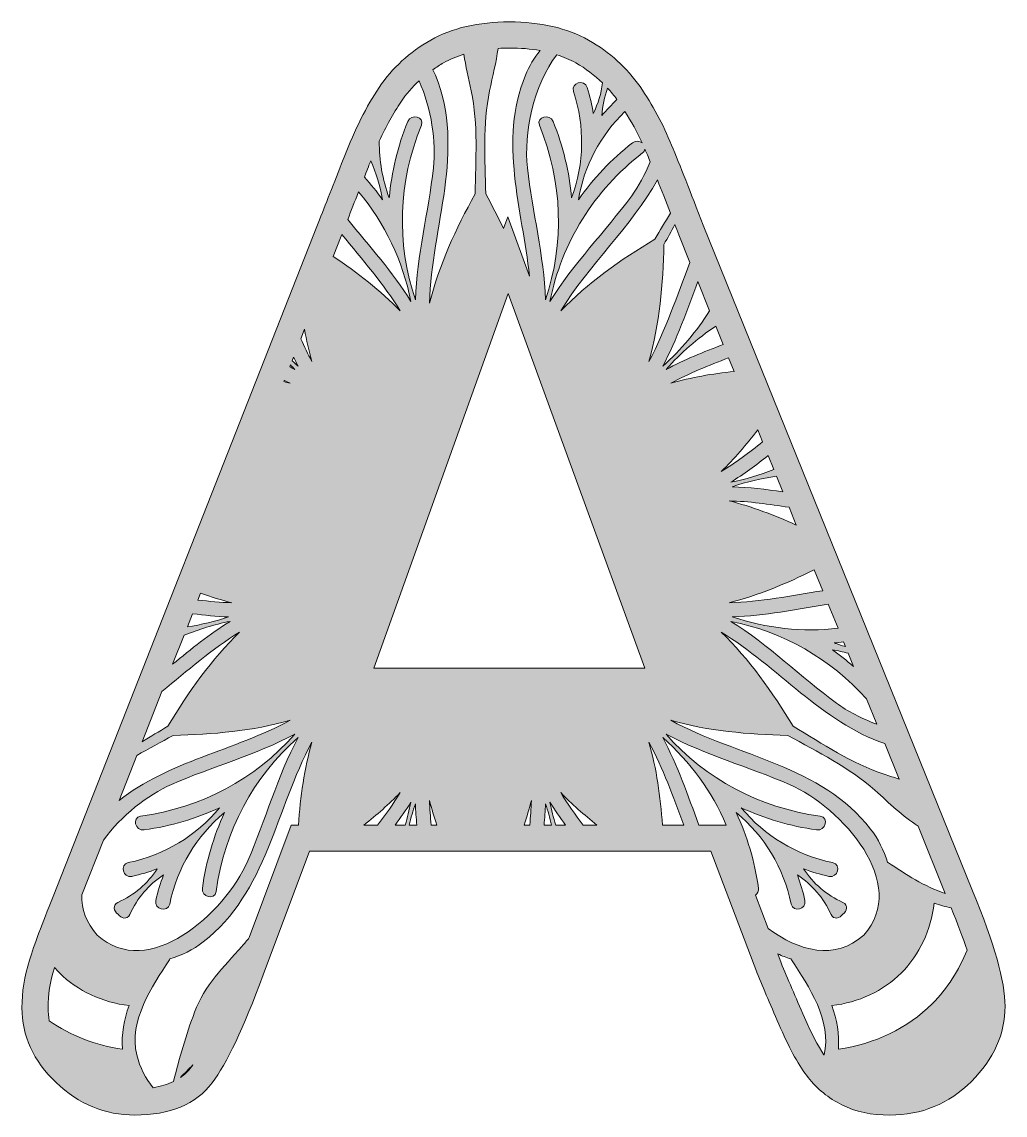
# Model space of a CAD drawing. Extents: x -272 to 633, y -390 to 48.
# Drawn here: x 74.7 to 225.3, y -390.5 to -223.2 of the extents above; entities that cross this region are included whole.
import ezdxf

# ---------------------------------------------------------------- set-up
doc = ezdxf.new("R2010")
doc.units = 0
doc.header["$MEASUREMENT"] = 0
doc.layers.add('Layer 1', color=7, linetype='Continuous', lineweight=0)

msp = doc.modelspace()

# ---------------------------------------------------------------- hatches: boundary and pattern name
at = {"layer": 'Layer 1', "true_color": 0x06b8ba, "transparency": 33554687}
h = msp.add_hatch(color=132, dxfattribs=at)
h.dxf.hatch_style = 2
edge = h.paths.add_edge_path()
edge.add_spline(control_points=[(187.03, -356.82), (187.35, -356.59), (187.57, -356.21), (187.5, -355.73), (186.93, -351.65), (185.77, -347.78), (184.1, -344.19), (188.46, -347.81), (191.31, -352.58), (192.51, -358.17), (192.81, -359.54), (194.9, -358.99), (194.61, -357.62), (194.32, -356.28), (193.92, -354.99), (193.45, -353.73), (195.74, -355.23), (197.45, -357.24), (198.6, -359.76), (199, -360.64), (200, -360.38), (200.4, -359.73), (201.05, -359.32), (201.31, -358.33), (200.43, -357.93), (197.91, -356.78), (195.9, -355.07), (194.4, -352.78), (195.66, -353.25), (196.95, -353.65), (198.29, -353.94), (199.66, -354.23), (200.21, -352.14), (198.84, -351.84), (193.25, -350.64), (188.48, -347.79), (184.86, -343.43), (188.45, -345.1), (192.32, -346.26), (196.4, -346.83), (197.77, -347.02), (198.33, -344.92), (196.95, -344.73), (187.62, -343.43), (179.42, -339.06), (173.35, -332.17), (179.35, -335.38), (185.97, -337.14), (192.24, -339.88), (200.31, -343.4), (210.7, -355.13), (203.6, -362.93), (199.24, -366.89), (193.66, -365.4), (188.96, -361.9), (188.96, -361.9), (187.03, -356.82), (187.03, -356.82)], knot_values=[0, 0, 0, 0, 1, 1, 1, 2, 2, 2, 3, 3, 3, 4, 4, 4, 5, 5, 5, 6, 6, 6, 7, 7, 7, 8, 8, 8, 9, 9, 9, 10, 10, 10, 11, 11, 11, 12, 12, 12, 13, 13, 13, 14, 14, 14, 15, 15, 15, 16, 16, 16, 17, 17, 17, 18, 18, 18, 19, 19, 19, 19], degree=3, periodic=0)
edge = h.paths.add_edge_path()
edge.add_spline(control_points=[(172.84, -332.68), (177.08, -336.42), (180.37, -340.96), (182.57, -346.08), (182.57, -346.08), (178.37, -346.08), (178.37, -346.08), (176.68, -341.53), (175.13, -336.95), (172.84, -332.68)], knot_values=[0, 0, 0, 0, 1, 1, 1, 2, 2, 2, 3, 3, 3, 3], degree=3, periodic=0)
edge = h.paths.add_edge_path()
edge.add_spline(control_points=[(170.73, -333.4), (172.91, -337.42), (174.43, -341.79), (176.06, -346.08), (176.06, -346.08), (172.8, -346.08), (172.8, -346.08), (172.5, -341.75), (171.89, -337.46), (170.73, -333.4)], knot_values=[0, 0, 0, 0, 1, 1, 1, 2, 2, 2, 3, 3, 3, 3], degree=3, periodic=0)
edge = h.paths.add_edge_path()
edge.add_spline(control_points=[(157.22, -341.12), (158.92, -342.89), (160.8, -344.53), (162.78, -346.08), (162.78, -346.08), (160.68, -346.08), (160.68, -346.08), (159.45, -344.48), (158.27, -342.84), (157.22, -341.12)], knot_values=[0, 0, 0, 0, 1, 1, 1, 2, 2, 2, 3, 3, 3, 3], degree=3, periodic=0)
edge = h.paths.add_edge_path()
edge.add_spline(control_points=[(155.58, -342.58), (156.33, -343.79), (157.14, -344.95), (157.97, -346.08), (157.97, -346.08), (156.46, -346.08), (156.46, -346.08), (156.11, -344.94), (155.82, -343.77), (155.58, -342.58)], knot_values=[0, 0, 0, 0, 1, 1, 1, 2, 2, 2, 3, 3, 3, 3], degree=3, periodic=0)
edge = h.paths.add_edge_path()
edge.add_spline(control_points=[(152.73, -342.33), (152.7, -343.58), (152.61, -344.83), (152.48, -346.08), (152.48, -346.08), (151.62, -346.08), (151.62, -346.08), (152.04, -344.84), (152.41, -343.58), (152.73, -342.33)], knot_values=[0, 0, 0, 0, 1, 1, 1, 2, 2, 2, 3, 3, 3, 3], degree=3, periodic=0)
edge = h.paths.add_edge_path()
edge.add_spline(control_points=[(137.15, -342.33), (137.46, -343.58), (137.84, -344.84), (138.26, -346.08), (138.26, -346.08), (137.4, -346.08), (137.4, -346.08), (137.27, -344.83), (137.18, -343.58), (137.15, -342.33)], knot_values=[0, 0, 0, 0, 1, 1, 1, 2, 2, 2, 3, 3, 3, 3], degree=3, periodic=0)
edge = h.paths.add_edge_path()
edge.add_spline(control_points=[(134.29, -342.58), (134.06, -343.77), (133.76, -344.94), (133.42, -346.08), (133.42, -346.08), (131.9, -346.08), (131.9, -346.08), (132.74, -344.95), (133.55, -343.79), (134.29, -342.58)], knot_values=[0, 0, 0, 0, 1, 1, 1, 2, 2, 2, 3, 3, 3, 3], degree=3, periodic=0)
edge = h.paths.add_edge_path()
edge.add_spline(control_points=[(132.66, -341.12), (131.61, -342.84), (130.43, -344.48), (129.19, -346.08), (129.19, -346.08), (127.1, -346.08), (127.1, -346.08), (129.07, -344.53), (130.95, -342.89), (132.66, -341.12)], knot_values=[0, 0, 0, 0, 1, 1, 1, 2, 2, 2, 3, 3, 3, 3], degree=3, periodic=0)
edge = h.paths.add_edge_path()
edge.add_spline(control_points=[(134.29, -265.95), (131.51, -261.45), (127.97, -257.53), (124.63, -253.42), (125.14, -252.1), (125.69, -250.69), (126.29, -249.17), (130.31, -254.01), (133.05, -259.71), (134.29, -265.95)], knot_values=[0, 0, 0, 0, 1, 1, 1, 2, 2, 2, 3, 3, 3, 3], degree=3, periodic=0)
edge = h.paths.add_edge_path()
edge.add_spline(control_points=[(137.75, -245.5), (136.99, -252.3), (135.2, -258.91), (134.98, -265.71), (132.04, -257), (132.36, -247.73), (135.9, -238.99), (136.43, -237.69), (134.33, -237.13), (133.81, -238.41), (132.26, -242.23), (131.33, -246.17), (130.98, -250.11), (129.93, -247.26), (129.43, -244.35), (129.46, -241.42), (130.52, -239.13), (131.62, -237.13), (132.75, -235.44), (133.56, -234.24), (134.5, -233.15), (135.55, -232.17), (137.44, -236.45), (138.19, -241.59), (137.75, -245.5)], knot_values=[0, 0, 0, 0, 1, 1, 1, 2, 2, 2, 3, 3, 3, 4, 4, 4, 5, 5, 5, 6, 6, 6, 7, 7, 7, 8, 8, 8, 8], degree=3, periodic=0)
edge = h.paths.add_edge_path()
edge.add_spline(control_points=[(143.52, -233.72), (144.61, -238.94), (144.2, -244.2), (144.13, -249.49), (141.19, -254.81), (138.58, -260.46), (137.15, -266.21), (137.44, -254.47), (142.73, -242.82), (138.05, -231.34), (137.93, -231.05), (137.79, -230.77), (137.65, -230.49), (138.18, -230.12), (138.72, -229.76), (139.3, -229.44), (140.23, -228.91), (141.27, -228.47), (142.38, -228.13), (142.68, -229.96), (143.12, -231.79), (143.52, -233.72)], knot_values=[0, 0, 0, 0, 1, 1, 1, 2, 2, 2, 3, 3, 3, 4, 4, 4, 5, 5, 5, 6, 6, 6, 7, 7, 7, 7], degree=3, periodic=0)
edge = h.paths.add_edge_path()
edge.add_spline(control_points=[(151.83, -231.34), (147.69, -241.49), (151.34, -251.75), (152.44, -262.1), (152.44, -262.1), (149.12, -253.01), (149.12, -253.01), (149.12, -253.01), (148.48, -254.8), (148.48, -254.8), (147.62, -253), (146.7, -251.22), (145.75, -249.49), (145.67, -244.2), (145.27, -238.94), (146.35, -233.72), (146.82, -231.47), (147.34, -229.36), (147.63, -227.22), (148.19, -227.19), (148.76, -227.17), (149.35, -227.17), (151.04, -227.17), (152.61, -227.3), (154.06, -227.56), (153.15, -228.69), (152.39, -229.95), (151.83, -231.34)], knot_values=[0, 0, 0, 0, 1, 1, 1, 2, 2, 2, 3, 3, 3, 4, 4, 4, 5, 5, 5, 6, 6, 6, 7, 7, 7, 8, 8, 8, 9, 9, 9, 9], degree=3, periodic=0)
edge = h.paths.add_edge_path()
edge.add_spline(control_points=[(162.22, -237.17), (161.99, -235.86), (161.7, -234.53), (161.28, -233.22), (160.85, -231.9), (158.75, -232.46), (159.18, -233.8), (160.94, -239.24), (160.86, -244.8), (158.89, -250.11), (158.55, -246.17), (157.61, -242.23), (156.07, -238.41), (155.55, -237.13), (153.45, -237.69), (153.97, -238.99), (157.51, -247.73), (157.83, -257), (154.89, -265.71), (154.68, -258.91), (152.89, -252.3), (152.13, -245.5), (151.54, -240.26), (153.08, -232.83), (156.62, -228.2), (157.67, -228.53), (158.64, -228.94), (159.52, -229.44), (161.06, -230.31), (162.42, -231.35), (163.63, -232.52), (163.44, -234.13), (162.97, -235.68), (162.22, -237.17)], knot_values=[0, 0, 0, 0, 1, 1, 1, 2, 2, 2, 3, 3, 3, 4, 4, 4, 5, 5, 5, 6, 6, 6, 7, 7, 7, 8, 8, 8, 9, 9, 9, 10, 10, 10, 11, 11, 11, 11], degree=3, periodic=0)
edge = h.paths.add_edge_path()
edge.add_spline(control_points=[(163.52, -237.52), (163.6, -236.04), (163.9, -234.64), (164.41, -233.31), (164.92, -233.86), (165.4, -234.44), (165.83, -235.04), (165.01, -235.83), (164.23, -236.66), (163.52, -237.52)], knot_values=[0, 0, 0, 0, 1, 1, 1, 2, 2, 2, 3, 3, 3, 3], degree=3, periodic=0)
edge = h.paths.add_edge_path()
edge.add_spline(control_points=[(167.06, -236.87), (168.03, -238.42), (168.91, -240.03), (169.69, -241.7), (169.3, -241.4), (168.72, -241.29), (168.23, -241.67), (164.97, -244.21), (162.2, -247.15), (159.93, -250.38), (160.82, -245.16), (163.27, -240.58), (167.06, -236.87)], knot_values=[0, 0, 0, 0, 1, 1, 1, 2, 2, 2, 3, 3, 3, 4, 4, 4, 4], degree=3, periodic=0)
edge = h.paths.add_edge_path()
edge.add_spline(control_points=[(168.1, -249.77), (164.02, -255.3), (159.17, -260.15), (155.58, -265.95), (157.38, -256.92), (162.3, -249.02), (169.75, -243.22), (169.97, -243.05), (170.08, -242.86), (170.12, -242.66), (170.24, -242.96), (170.38, -243.24), (170.5, -243.54), (170.64, -243.87), (170.78, -244.23), (170.93, -244.58), (170.13, -246.54), (169.16, -248.33), (168.1, -249.77)], knot_values=[0, 0, 0, 0, 1, 1, 1, 2, 2, 2, 3, 3, 3, 4, 4, 4, 5, 5, 5, 6, 6, 6, 6], degree=3, periodic=0)
edge = h.paths.add_edge_path()
edge.add_spline(control_points=[(171.63, -256.42), (166.42, -259.57), (161.34, -263.14), (157.22, -267.41), (161.55, -260.31), (168.03, -254.5), (172.04, -247.36), (172.65, -248.89), (173.31, -250.6), (174.03, -252.46), (173.23, -253.78), (172.42, -255.09), (171.63, -256.42)], knot_values=[0, 0, 0, 0, 1, 1, 1, 2, 2, 2, 3, 3, 3, 4, 4, 4, 4], degree=3, periodic=0)
edge = h.paths.add_edge_path()
edge.add_spline(control_points=[(172.84, -275.86), (175.05, -271.73), (176.57, -267.32), (178.2, -262.92), (178.2, -262.92), (180, -267.38), (180, -267.38), (178.06, -270.51), (175.66, -273.37), (172.84, -275.86)], knot_values=[0, 0, 0, 0, 1, 1, 1, 2, 2, 2, 3, 3, 3, 3], degree=3, periodic=0)
edge = h.paths.add_edge_path()
edge.add_spline(control_points=[(205.61, -330.65), (203.27, -329.79), (201.12, -328.67), (199.43, -327.43), (193.91, -323.35), (189.06, -318.5), (183.25, -314.91), (191.32, -316.52), (198.48, -320.62), (204.05, -326.79), (204.05, -326.79), (205.61, -330.65), (205.61, -330.65)], knot_values=[0, 0, 0, 0, 1, 1, 1, 2, 2, 2, 3, 3, 3, 4, 4, 4, 4], degree=3, periodic=0)
edge = h.paths.add_edge_path()
edge.add_spline(control_points=[(170.09, -322.06), (170.09, -322.06), (128.6, -322.06), (128.6, -322.06), (128.6, -322.06), (149.16, -264.76), (149.16, -264.76), (149.16, -264.76), (170.09, -322.06), (170.09, -322.06)], knot_values=[0, 0, 0, 0, 1, 1, 1, 2, 2, 2, 3, 3, 3, 3], degree=3, periodic=0)
edge = h.paths.add_edge_path()
edge.add_spline(control_points=[(207.38, -351.86), (207.33, -351.83), (207.28, -351.81), (207.24, -351.79), (206.71, -349.99), (205.86, -348.25), (204.65, -346.7), (197.06, -336.92), (184.37, -335.65), (174.07, -330.06), (179.75, -331.69), (185.92, -332.23), (191.98, -332.36), (196.59, -334.94), (201.35, -337.22), (205.33, -340.77), (207.56, -342.77), (209.55, -344.72), (211.94, -346.26), (211.94, -346.26), (216.1, -356.54), (216.1, -356.54), (212.94, -355.56), (209.94, -353.54), (207.38, -351.86)], knot_values=[0, 0, 0, 0, 1, 1, 1, 2, 2, 2, 3, 3, 3, 4, 4, 4, 5, 5, 5, 6, 6, 6, 7, 7, 7, 8, 8, 8, 8], degree=3, periodic=0)
edge = h.paths.add_edge_path()
edge.add_spline(control_points=[(198.72, -373.72), (202.85, -373.24), (206.53, -371.5), (209.39, -368.72), (210.78, -367.29), (211.91, -365.65), (212.75, -363.86), (213.6, -362.07), (214.15, -360.11), (214.39, -358.05), (215.24, -358.36), (216.12, -358.59), (217, -358.77), (217.96, -361.14), (218.78, -363.31), (219.42, -365.24), (218.19, -368.31), (216.41, -371.07), (214.11, -373.44), (210.24, -377.21), (205.32, -379.59), (199.73, -380.4), (199.91, -378.08), (199.49, -375.86), (198.72, -373.72)], knot_values=[0, 0, 0, 0, 1, 1, 1, 2, 2, 2, 3, 3, 3, 4, 4, 4, 5, 5, 5, 6, 6, 6, 7, 7, 7, 8, 8, 8, 8], degree=3, periodic=0)
edge = h.paths.add_edge_path()
edge.add_spline(control_points=[(209.01, -339.05), (208.27, -338.81), (207.51, -338.57), (206.75, -338.32), (201.68, -336.64), (197.33, -333.67), (192.79, -330.96), (189.64, -325.75), (186.06, -320.67), (181.79, -316.55), (190.46, -321.84), (197.2, -330.33), (206.82, -333.63), (206.82, -333.63), (209.01, -339.05), (209.01, -339.05)], knot_values=[0, 0, 0, 0, 1, 1, 1, 2, 2, 2, 3, 3, 3, 4, 4, 4, 5, 5, 5, 5], degree=3, periodic=0)
edge = h.paths.add_edge_path()
edge.add_spline(control_points=[(202.03, -321.8), (200.99, -320.9), (199.93, -320.04), (198.82, -319.26), (199.64, -319.4), (200.44, -319.59), (201.22, -319.8), (201.22, -319.8), (202.03, -321.8), (202.03, -321.8)], knot_values=[0, 0, 0, 0, 1, 1, 1, 2, 2, 2, 3, 3, 3, 3], degree=3, periodic=0)
edge = h.paths.add_edge_path()
edge.add_spline(control_points=[(200.81, -318.78), (200.24, -318.61), (199.66, -318.43), (199.1, -318.22), (199.57, -318.18), (200.05, -318.13), (200.52, -318.07), (200.52, -318.07), (200.81, -318.78), (200.81, -318.78)], knot_values=[0, 0, 0, 0, 1, 1, 1, 2, 2, 2, 3, 3, 3, 3], degree=3, periodic=0)
edge = h.paths.add_edge_path()
edge.add_spline(control_points=[(199.68, -315.98), (194.24, -316.58), (188.76, -316), (183.49, -314.22), (188.44, -314.07), (193.28, -313.08), (198.17, -312.26), (198.17, -312.26), (199.68, -315.98), (199.68, -315.98)], knot_values=[0, 0, 0, 0, 1, 1, 1, 2, 2, 2, 3, 3, 3, 3], degree=3, periodic=0)
edge = h.paths.add_edge_path()
edge.add_spline(control_points=[(197.34, -310.22), (192.58, -310.99), (187.8, -311.94), (183, -312.06), (187.44, -310.95), (191.82, -309.13), (196.04, -307.01), (196.04, -307.01), (197.34, -310.22), (197.34, -310.22)], knot_values=[0, 0, 0, 0, 1, 1, 1, 2, 2, 2, 3, 3, 3, 3], degree=3, periodic=0)
edge = h.paths.add_edge_path()
edge.add_spline(control_points=[(193.28, -300.19), (189.93, -298.65), (186.48, -297.34), (183, -296.48), (186.06, -296.55), (189.13, -296.97), (192.18, -297.46), (192.18, -297.46), (193.28, -300.19), (193.28, -300.19)], knot_values=[0, 0, 0, 0, 1, 1, 1, 2, 2, 2, 3, 3, 3, 3], degree=3, periodic=0)
edge = h.paths.add_edge_path()
edge.add_spline(control_points=[(191.22, -295.1), (188.66, -294.71), (186.09, -294.39), (183.49, -294.31), (185.71, -293.56), (187.97, -293.03), (190.25, -292.7), (190.25, -292.7), (191.22, -295.1), (191.22, -295.1)], knot_values=[0, 0, 0, 0, 1, 1, 1, 2, 2, 2, 3, 3, 3, 3], degree=3, periodic=0)
edge = h.paths.add_edge_path()
edge.add_spline(control_points=[(189.84, -291.68), (187.72, -292.52), (185.52, -293.17), (183.25, -293.62), (185.25, -292.39), (187.13, -291), (188.97, -289.54), (188.97, -289.54), (189.84, -291.68), (189.84, -291.68)], knot_values=[0, 0, 0, 0, 1, 1, 1, 2, 2, 2, 3, 3, 3, 3], degree=3, periodic=0)
edge = h.paths.add_edge_path()
edge.add_spline(control_points=[(188.12, -287.45), (186.08, -289.07), (184, -290.64), (181.79, -291.99), (183.8, -290.05), (185.65, -287.89), (187.38, -285.61), (187.38, -285.61), (188.12, -287.45), (188.12, -287.45)], knot_values=[0, 0, 0, 0, 1, 1, 1, 2, 2, 2, 3, 3, 3, 3], degree=3, periodic=0)
edge = h.paths.add_edge_path()
edge.add_spline(control_points=[(183.76, -276.67), (180.45, -277.02), (177.19, -277.58), (174.07, -278.47), (176.89, -276.94), (179.89, -275.74), (182.92, -274.59), (182.92, -274.59), (183.76, -276.67), (183.76, -276.67)], knot_values=[0, 0, 0, 0, 1, 1, 1, 2, 2, 2, 3, 3, 3, 3], degree=3, periodic=0)
edge = h.paths.add_edge_path()
edge.add_spline(control_points=[(182.1, -272.56), (179.11, -273.68), (176.16, -274.86), (173.35, -276.37), (175.61, -273.8), (178.16, -271.59), (180.96, -269.75), (180.96, -269.75), (182.1, -272.56), (182.1, -272.56)], knot_values=[0, 0, 0, 0, 1, 1, 1, 2, 2, 2, 3, 3, 3, 3], degree=3, periodic=0)
edge = h.paths.add_edge_path()
edge.add_spline(control_points=[(175.29, -255.76), (175.29, -255.76), (177.01, -260), (177.01, -260), (175, -265.06), (173.33, -270.35), (170.73, -275.13), (172.36, -269.45), (172.9, -263.28), (173.03, -257.23), (173.59, -256.22), (174.14, -255.21), (174.7, -254.19), (174.89, -254.71), (175.09, -255.22), (175.29, -255.76)], knot_values=[0, 0, 0, 0, 1, 1, 1, 2, 2, 2, 3, 3, 3, 4, 4, 4, 5, 5, 5, 5], degree=3, periodic=0)
edge = h.paths.add_edge_path()
edge.add_spline(control_points=[(127.41, -246.3), (127.41, -246.3), (127.79, -245.34), (127.79, -245.34), (127.91, -245.03), (128.03, -244.74), (128.15, -244.44), (128.99, -246.31), (129.59, -248.3), (129.94, -250.38), (129.1, -249.18), (128.16, -248.03), (127.17, -246.91), (127.25, -246.7), (127.33, -246.51), (127.41, -246.3)], knot_values=[0, 0, 0, 0, 1, 1, 1, 2, 2, 2, 3, 3, 3, 4, 4, 4, 5, 5, 5, 5], degree=3, periodic=0)
edge = h.paths.add_edge_path()
edge.add_spline(control_points=[(123.64, -255.95), (123.67, -255.87), (123.7, -255.79), (123.73, -255.71), (126.83, -259.52), (130.11, -263.24), (132.66, -267.41), (129.65, -264.29), (126.12, -261.55), (122.41, -259.07), (122.41, -259.07), (123.64, -255.95), (123.64, -255.95)], knot_values=[0, 0, 0, 0, 1, 1, 1, 2, 2, 2, 3, 3, 3, 4, 4, 4, 4], degree=3, periodic=0)
edge = h.paths.add_edge_path()
edge.add_spline(control_points=[(118.02, -270.22), (118.32, -271.88), (118.68, -273.53), (119.14, -275.13), (118.53, -274), (117.97, -272.84), (117.45, -271.66), (117.45, -271.66), (118.02, -270.22), (118.02, -270.22)], knot_values=[0, 0, 0, 0, 1, 1, 1, 2, 2, 2, 3, 3, 3, 3], degree=3, periodic=0)
edge = h.paths.add_edge_path()
edge.add_spline(control_points=[(116.34, -274.47), (116.57, -274.93), (116.79, -275.4), (117.04, -275.86), (116.73, -275.58), (116.43, -275.3), (116.13, -275.02), (116.13, -275.02), (116.34, -274.47), (116.34, -274.47)], knot_values=[0, 0, 0, 0, 1, 1, 1, 2, 2, 2, 3, 3, 3, 3], degree=3, periodic=0)
edge = h.paths.add_edge_path()
edge.add_spline(control_points=[(115.87, -275.66), (116.09, -275.9), (116.31, -276.13), (116.53, -276.37), (116.27, -276.23), (116.01, -276.11), (115.75, -275.98), (115.75, -275.98), (115.87, -275.66), (115.87, -275.66)], knot_values=[0, 0, 0, 0, 1, 1, 1, 2, 2, 2, 3, 3, 3, 3], degree=3, periodic=0)
edge = h.paths.add_edge_path()
edge.add_spline(control_points=[(114.94, -278.03), (115.23, -278.18), (115.52, -278.32), (115.8, -278.47), (115.49, -278.38), (115.17, -278.31), (114.86, -278.23), (114.86, -278.23), (114.94, -278.03), (114.94, -278.03)], knot_values=[0, 0, 0, 0, 1, 1, 1, 2, 2, 2, 3, 3, 3, 3], degree=3, periodic=0)
edge = h.paths.add_edge_path()
edge.add_spline(control_points=[(102.11, -310.6), (103.69, -311.16), (105.28, -311.66), (106.88, -312.06), (105.15, -312.01), (103.42, -311.86), (101.7, -311.65), (101.7, -311.65), (102.11, -310.6), (102.11, -310.6)], knot_values=[0, 0, 0, 0, 1, 1, 1, 2, 2, 2, 3, 3, 3, 3], degree=3, periodic=0)
edge = h.paths.add_edge_path()
edge.add_spline(control_points=[(100.87, -313.75), (102.7, -313.99), (104.53, -314.17), (106.38, -314.22), (104.31, -314.92), (102.2, -315.43), (100.08, -315.76), (100.08, -315.76), (100.87, -313.75), (100.87, -313.75)], knot_values=[0, 0, 0, 0, 1, 1, 1, 2, 2, 2, 3, 3, 3, 3], degree=3, periodic=0)
edge = h.paths.add_edge_path()
edge.add_spline(control_points=[(99.57, -317.05), (101.83, -316.12), (104.18, -315.4), (106.62, -314.91), (103.5, -316.84), (100.65, -319.14), (97.82, -321.49), (97.82, -321.49), (99.57, -317.05), (99.57, -317.05)], knot_values=[0, 0, 0, 0, 1, 1, 1, 2, 2, 2, 3, 3, 3, 3], degree=3, periodic=0)
edge = h.paths.add_edge_path()
edge.add_spline(control_points=[(96.19, -325.63), (100.07, -322.49), (103.85, -319.14), (108.08, -316.55), (103.81, -320.67), (100.24, -325.75), (97.09, -330.96), (95.77, -331.74), (94.46, -332.55), (93.15, -333.35), (93.15, -333.35), (96.19, -325.63), (96.19, -325.63)], knot_values=[0, 0, 0, 0, 1, 1, 1, 2, 2, 2, 3, 3, 3, 4, 4, 4, 4], degree=3, periodic=0)
edge = h.paths.add_edge_path()
edge.add_spline(control_points=[(92.33, -335.43), (94.17, -334.39), (96.05, -333.4), (97.9, -332.36), (103.95, -332.23), (110.12, -331.69), (115.8, -330.06), (107.29, -334.68), (97.17, -336.36), (89.62, -342.31), (89.62, -342.31), (92.33, -335.43), (92.33, -335.43)], knot_values=[0, 0, 0, 0, 1, 1, 1, 2, 2, 2, 3, 3, 3, 4, 4, 4, 4], degree=3, periodic=0)
edge = h.paths.add_edge_path()
edge.add_spline(control_points=[(87.22, -348.41), (89.98, -344.65), (94.04, -341.45), (97.63, -339.88), (103.91, -337.14), (110.53, -335.38), (116.53, -332.17), (110.45, -339.06), (102.26, -343.43), (92.92, -344.73), (91.54, -344.92), (92.1, -347.02), (93.47, -346.83), (97.55, -346.26), (101.42, -345.1), (105.01, -343.43), (101.4, -347.79), (96.63, -350.64), (91.03, -351.84), (89.66, -352.14), (90.22, -354.23), (91.58, -353.94), (92.93, -353.65), (94.22, -353.25), (95.47, -352.78), (93.98, -355.07), (91.96, -356.78), (89.45, -357.93), (88.57, -358.33), (88.83, -359.32), (89.47, -359.73), (89.88, -360.38), (90.88, -360.64), (91.27, -359.76), (92.42, -357.24), (94.13, -355.23), (96.43, -353.73), (95.96, -354.99), (95.55, -356.28), (95.26, -357.62), (94.97, -358.99), (97.07, -359.54), (97.37, -358.17), (98.57, -352.58), (101.41, -347.81), (105.77, -344.19), (104.1, -347.78), (102.94, -351.65), (102.37, -355.73), (102.19, -357.1), (104.28, -357.66), (104.48, -356.28), (105.78, -346.95), (110.14, -338.75), (117.04, -332.68), (113.82, -338.68), (112.06, -345.3), (109.33, -351.57), (105.8, -359.64), (94.08, -370.03), (86.28, -362.93), (84.57, -361.05), (83.88, -358.94), (83.92, -356.78), (83.92, -356.78), (87.22, -348.41), (87.22, -348.41)], knot_values=[0, 0, 0, 0, 1, 1, 1, 2, 2, 2, 3, 3, 3, 4, 4, 4, 5, 5, 5, 6, 6, 6, 7, 7, 7, 8, 8, 8, 9, 9, 9, 10, 10, 10, 11, 11, 11, 12, 12, 12, 13, 13, 13, 14, 14, 14, 15, 15, 15, 16, 16, 16, 17, 17, 17, 18, 18, 18, 19, 19, 19, 20, 20, 20, 21, 21, 21, 22, 22, 22, 22], degree=3, periodic=0)
edge = h.paths.add_edge_path()
edge.add_spline(control_points=[(78.75, -374.05), (78.75, -372.1), (79.08, -370.06), (79.73, -367.96), (79.74, -367.94), (79.75, -367.92), (79.75, -367.9), (79.99, -368.17), (80.23, -368.45), (80.49, -368.72), (81.91, -370.11), (83.55, -371.24), (85.34, -372.08), (87.14, -372.92), (89.09, -373.48), (91.15, -373.72), (90.39, -375.86), (89.97, -378.08), (90.15, -380.4), (85.99, -379.8), (82.2, -378.32), (78.94, -376.05), (78.82, -375.4), (78.75, -374.73), (78.75, -374.05)], knot_values=[0, 0, 0, 0, 1, 1, 1, 2, 2, 2, 3, 3, 3, 4, 4, 4, 5, 5, 5, 6, 6, 6, 7, 7, 7, 8, 8, 8, 8], degree=3, periodic=0)
edge = h.paths.add_edge_path()
edge.add_spline(control_points=[(108.43, -364.66), (105.56, -367.88), (102.74, -370.56), (101.18, -374.72), (99.89, -378.18), (98.87, -381.74), (97.94, -385.34), (97.04, -385.78), (96.01, -386.1), (94.83, -386.28), (93.68, -384.9), (92.83, -383.21), (92.34, -381.24), (91.08, -376.04), (94.66, -370.82), (97.34, -366.71), (97.37, -366.66), (97.39, -366.61), (97.41, -366.57), (99.21, -366.04), (100.95, -365.19), (102.5, -363.98), (112.28, -356.39), (113.55, -343.7), (119.14, -333.4), (117.98, -337.46), (117.38, -341.75), (117.08, -346.08), (117.08, -346.08), (115.97, -346.08), (115.97, -346.08), (115.97, -346.08), (109.55, -363.32), (109.55, -363.32), (109.19, -363.77), (108.82, -364.22), (108.43, -364.66)], knot_values=[0, 0, 0, 0, 1, 1, 1, 2, 2, 2, 3, 3, 3, 4, 4, 4, 5, 5, 5, 6, 6, 6, 7, 7, 7, 8, 8, 8, 9, 9, 9, 10, 10, 10, 11, 11, 11, 12, 12, 12, 12], degree=3, periodic=0)
edge = h.paths.add_edge_path()
edge.add_spline(control_points=[(100.68, -383.13), (100.21, -383.75), (99.65, -384.28), (99.01, -384.72), (99.66, -384.08), (100.3, -383.42), (100.94, -382.77), (100.85, -382.89), (100.77, -383.02), (100.68, -383.13)], knot_values=[0, 0, 0, 0, 1, 1, 1, 2, 2, 2, 3, 3, 3, 3], degree=3, periodic=0)
edge = h.paths.add_edge_path()
edge.add_spline(control_points=[(134.04, -346.08), (134.3, -344.99), (134.62, -343.9), (134.98, -342.82), (135.02, -343.91), (135.1, -345), (135.21, -346.08), (135.21, -346.08), (134.04, -346.08), (134.04, -346.08)], knot_values=[0, 0, 0, 0, 1, 1, 1, 2, 2, 2, 3, 3, 3, 3], degree=3, periodic=0)
edge = h.paths.add_edge_path()
edge.add_spline(control_points=[(154.67, -346.08), (154.77, -345), (154.86, -343.91), (154.89, -342.82), (155.26, -343.9), (155.57, -344.99), (155.84, -346.08), (155.84, -346.08), (154.67, -346.08), (154.67, -346.08)], knot_values=[0, 0, 0, 0, 1, 1, 1, 2, 2, 2, 3, 3, 3, 3], degree=3, periodic=0)
edge = h.paths.add_edge_path()
edge.add_spline(control_points=[(190.45, -365.81), (191.11, -366.11), (191.78, -366.37), (192.46, -366.57), (192.48, -366.61), (192.5, -366.66), (192.53, -366.71), (195.21, -370.82), (198.8, -376.04), (197.53, -381.24), (197.53, -381.25), (197.53, -381.26), (197.52, -381.27), (196.6, -379.88), (195.6, -377.97), (194.55, -375.56), (193.16, -372.4), (191.96, -369.57), (190.96, -367.17), (190.96, -367.17), (190.45, -365.81), (190.45, -365.81)], knot_values=[0, 0, 0, 0, 1, 1, 1, 2, 2, 2, 3, 3, 3, 4, 4, 4, 5, 5, 5, 6, 6, 6, 7, 7, 7, 7], degree=3, periodic=0)
edge = h.paths.add_edge_path()
edge.add_spline(control_points=[(220.26, -356.17), (220.26, -356.17), (179.02, -254.3), (179.02, -254.3), (177.09, -249.23), (175.47, -245.1), (174.2, -242.02), (172.9, -238.85), (171.27, -235.84), (169.37, -233.08), (167.37, -230.18), (164.72, -227.79), (161.49, -225.96), (158.21, -224.1), (154.13, -223.17), (149.35, -223.17), (144.64, -223.17), (140.6, -224.1), (137.33, -225.96), (134.09, -227.79), (131.43, -230.23), (129.43, -233.21), (127.53, -236.05), (125.72, -239.64), (124.06, -243.88), (124.06, -243.88), (123.68, -244.84), (123.68, -244.84), (122.23, -248.56), (120.97, -251.78), (119.91, -254.49), (119.91, -254.49), (79.52, -357.03), (79.52, -357.03), (77.86, -361.15), (76.64, -364.43), (75.91, -366.77), (75.14, -369.25), (74.75, -371.7), (74.75, -374.05), (74.75, -378.33), (76.51, -382.19), (80, -385.51), (83.46, -388.81), (87.51, -390.48), (92.04, -390.48), (97.42, -390.48), (101.4, -388.82), (103.87, -385.54), (106.09, -382.59), (108.65, -377.2), (111.69, -369.03), (111.69, -369.03), (118.75, -350.08), (118.75, -350.08), (118.75, -350.08), (180.19, -350.08), (180.19, -350.08), (180.19, -350.08), (187.24, -368.62), (187.24, -368.62), (187.24, -368.62), (187.26, -368.67), (187.26, -368.67), (188.26, -371.1), (189.48, -373.96), (190.88, -377.17), (192.37, -380.55), (193.74, -383.02), (195.08, -384.71), (196.47, -386.48), (198.22, -387.89), (200.28, -388.92), (202.34, -389.96), (204.82, -390.48), (207.63, -390.48), (212.47, -390.48), (216.66, -388.74), (220.09, -385.32), (223.52, -381.89), (225.25, -378.03), (225.25, -373.83), (225.25, -370.01), (223.62, -364.23), (220.26, -356.17)], knot_values=[0, 0, 0, 0, 1, 1, 1, 2, 2, 2, 3, 3, 3, 4, 4, 4, 5, 5, 5, 6, 6, 6, 7, 7, 7, 8, 8, 8, 9, 9, 9, 10, 10, 10, 11, 11, 11, 12, 12, 12, 13, 13, 13, 14, 14, 14, 15, 15, 15, 16, 16, 16, 17, 17, 17, 18, 18, 18, 19, 19, 19, 20, 20, 20, 21, 21, 21, 22, 22, 22, 23, 23, 23, 24, 24, 24, 25, 25, 25, 26, 26, 26, 27, 27, 27, 28, 28, 28, 28], degree=3, periodic=0)

# ---------------------------------------------------------------- linework, layer by layer
at = {"layer": 'Layer 1'}
for points, knots in [([(220.26, -356.17), (220.26, -356.17), (179.02, -254.3), (179.02, -254.3), (177.09, -249.23), (175.47, -245.1), (174.2, -242.02), (172.9, -238.85), (171.27, -235.84), (169.37, -233.08), (167.37, -230.18), (164.72, -227.79), (161.49, -225.96), (158.21, -224.1), (154.13, -223.17), (149.35, -223.17), (144.64, -223.17), (140.6, -224.1), (137.33, -225.96), (134.09, -227.79), (131.43, -230.23), (129.43, -233.21), (127.53, -236.05), (125.72, -239.64), (124.06, -243.88), (124.06, -243.88), (123.68, -244.84), (123.68, -244.84), (122.23, -248.56), (120.97, -251.78), (119.91, -254.49), (119.91, -254.49), (79.52, -357.03), (79.52, -357.03), (77.86, -361.15), (76.64, -364.43), (75.91, -366.77), (75.14, -369.25), (74.75, -371.7), (74.75, -374.05), (74.75, -378.33), (76.51, -382.19), (80, -385.51), (83.46, -388.81), (87.51, -390.48), (92.04, -390.48), (97.42, -390.48), (101.4, -388.82), (103.87, -385.54), (106.09, -382.59), (108.65, -377.2), (111.69, -369.03), (111.69, -369.03), (118.75, -350.08), (118.75, -350.08), (118.75, -350.08), (180.19, -350.08), (180.19, -350.08), (180.19, -350.08), (187.24, -368.62), (187.24, -368.62), (187.24, -368.62), (187.26, -368.67), (187.26, -368.67), (188.26, -371.1), (189.48, -373.96), (190.88, -377.17), (192.37, -380.55), (193.74, -383.02), (195.08, -384.71), (196.47, -386.48), (198.22, -387.89), (200.28, -388.92), (202.34, -389.96), (204.82, -390.48), (207.63, -390.48), (212.47, -390.48), (216.66, -388.74), (220.09, -385.32), (223.52, -381.89), (225.25, -378.03), (225.25, -373.83), (225.25, -370.01), (223.62, -364.23), (220.26, -356.17)], [0, 0, 0, 0, 1, 1, 1, 2, 2, 2, 3, 3, 3, 4, 4, 4, 5, 5, 5, 6, 6, 6, 7, 7, 7, 8, 8, 8, 9, 9, 9, 10, 10, 10, 11, 11, 11, 12, 12, 12, 13, 13, 13, 14, 14, 14, 15, 15, 15, 16, 16, 16, 17, 17, 17, 18, 18, 18, 19, 19, 19, 20, 20, 20, 21, 21, 21, 22, 22, 22, 23, 23, 23, 24, 24, 24, 25, 25, 25, 26, 26, 26, 27, 27, 27, 28, 28, 28, 28]), ([(151.83, -231.34), (147.69, -241.49), (151.34, -251.75), (152.44, -262.1), (152.44, -262.1), (149.12, -253.01), (149.12, -253.01), (149.12, -253.01), (148.48, -254.8), (148.48, -254.8), (147.62, -253), (146.7, -251.22), (145.75, -249.49), (145.67, -244.2), (145.27, -238.94), (146.35, -233.72), (146.82, -231.47), (147.34, -229.36), (147.63, -227.22), (148.19, -227.19), (148.76, -227.17), (149.35, -227.17), (151.04, -227.17), (152.61, -227.3), (154.06, -227.56), (153.15, -228.69), (152.39, -229.95), (151.83, -231.34)], [0, 0, 0, 0, 1, 1, 1, 2, 2, 2, 3, 3, 3, 4, 4, 4, 5, 5, 5, 6, 6, 6, 7, 7, 7, 8, 8, 8, 9, 9, 9, 9]), ([(143.52, -233.72), (144.61, -238.94), (144.2, -244.2), (144.13, -249.49), (141.19, -254.81), (138.58, -260.46), (137.15, -266.21), (137.44, -254.47), (142.73, -242.82), (138.05, -231.34), (137.93, -231.05), (137.79, -230.77), (137.65, -230.49), (138.18, -230.12), (138.72, -229.76), (139.3, -229.44), (140.23, -228.91), (141.27, -228.47), (142.38, -228.13), (142.68, -229.96), (143.12, -231.79), (143.52, -233.72)], [0, 0, 0, 0, 1, 1, 1, 2, 2, 2, 3, 3, 3, 4, 4, 4, 5, 5, 5, 6, 6, 6, 7, 7, 7, 7]), ([(162.22, -237.17), (161.99, -235.86), (161.7, -234.53), (161.28, -233.22), (160.85, -231.9), (158.75, -232.46), (159.18, -233.8), (160.94, -239.24), (160.86, -244.8), (158.89, -250.11), (158.55, -246.17), (157.61, -242.23), (156.07, -238.41), (155.55, -237.13), (153.45, -237.69), (153.97, -238.99), (157.51, -247.73), (157.83, -257), (154.89, -265.71), (154.68, -258.91), (152.89, -252.3), (152.13, -245.5), (151.54, -240.26), (153.08, -232.83), (156.62, -228.2), (157.67, -228.53), (158.64, -228.94), (159.52, -229.44), (161.06, -230.31), (162.42, -231.35), (163.63, -232.52), (163.44, -234.13), (162.97, -235.68), (162.22, -237.17)], [0, 0, 0, 0, 1, 1, 1, 2, 2, 2, 3, 3, 3, 4, 4, 4, 5, 5, 5, 6, 6, 6, 7, 7, 7, 8, 8, 8, 9, 9, 9, 10, 10, 10, 11, 11, 11, 11]), ([(137.75, -245.5), (136.99, -252.3), (135.2, -258.91), (134.98, -265.71), (132.04, -257), (132.36, -247.73), (135.9, -238.99), (136.43, -237.69), (134.33, -237.13), (133.81, -238.41), (132.26, -242.23), (131.33, -246.17), (130.98, -250.11), (129.93, -247.26), (129.43, -244.35), (129.46, -241.42), (130.52, -239.13), (131.62, -237.13), (132.75, -235.44), (133.56, -234.24), (134.5, -233.15), (135.55, -232.17), (137.44, -236.45), (138.19, -241.59), (137.75, -245.5)], [0, 0, 0, 0, 1, 1, 1, 2, 2, 2, 3, 3, 3, 4, 4, 4, 5, 5, 5, 6, 6, 6, 7, 7, 7, 8, 8, 8, 8]), ([(163.52, -237.52), (163.6, -236.04), (163.9, -234.64), (164.41, -233.31), (164.92, -233.86), (165.4, -234.44), (165.83, -235.04), (165.01, -235.83), (164.23, -236.66), (163.52, -237.52)], [0, 0, 0, 0, 1, 1, 1, 2, 2, 2, 3, 3, 3, 3]), ([(167.06, -236.87), (168.03, -238.42), (168.91, -240.03), (169.69, -241.7), (169.3, -241.4), (168.72, -241.29), (168.23, -241.67), (164.97, -244.21), (162.2, -247.15), (159.93, -250.38), (160.82, -245.16), (163.27, -240.58), (167.06, -236.87)], [0, 0, 0, 0, 1, 1, 1, 2, 2, 2, 3, 3, 3, 4, 4, 4, 4]), ([(168.1, -249.77), (164.02, -255.3), (159.17, -260.15), (155.58, -265.95), (157.38, -256.92), (162.3, -249.02), (169.75, -243.22), (169.97, -243.05), (170.08, -242.86), (170.12, -242.66), (170.24, -242.96), (170.38, -243.24), (170.5, -243.54), (170.64, -243.87), (170.78, -244.23), (170.93, -244.58), (170.13, -246.54), (169.16, -248.33), (168.1, -249.77)], [0, 0, 0, 0, 1, 1, 1, 2, 2, 2, 3, 3, 3, 4, 4, 4, 5, 5, 5, 6, 6, 6, 6]), ([(127.41, -246.3), (127.41, -246.3), (127.79, -245.34), (127.79, -245.34), (127.91, -245.03), (128.03, -244.74), (128.15, -244.44), (128.99, -246.31), (129.59, -248.3), (129.94, -250.38), (129.1, -249.18), (128.16, -248.03), (127.17, -246.91), (127.25, -246.7), (127.33, -246.51), (127.41, -246.3)], [0, 0, 0, 0, 1, 1, 1, 2, 2, 2, 3, 3, 3, 4, 4, 4, 5, 5, 5, 5]), ([(171.63, -256.42), (166.42, -259.57), (161.34, -263.14), (157.22, -267.41), (161.55, -260.31), (168.03, -254.5), (172.04, -247.36), (172.65, -248.89), (173.31, -250.6), (174.03, -252.46), (173.23, -253.78), (172.42, -255.09), (171.63, -256.42)], [0, 0, 0, 0, 1, 1, 1, 2, 2, 2, 3, 3, 3, 4, 4, 4, 4]), ([(134.29, -265.95), (131.51, -261.45), (127.97, -257.53), (124.63, -253.42), (125.14, -252.1), (125.69, -250.69), (126.29, -249.17), (130.31, -254.01), (133.05, -259.71), (134.29, -265.95)], [0, 0, 0, 0, 1, 1, 1, 2, 2, 2, 3, 3, 3, 3]), ([(175.29, -255.76), (175.29, -255.76), (177.01, -260), (177.01, -260), (175, -265.06), (173.33, -270.35), (170.73, -275.13), (172.36, -269.45), (172.9, -263.28), (173.03, -257.23), (173.59, -256.22), (174.14, -255.21), (174.7, -254.19), (174.89, -254.71), (175.09, -255.22), (175.29, -255.76)], [0, 0, 0, 0, 1, 1, 1, 2, 2, 2, 3, 3, 3, 4, 4, 4, 5, 5, 5, 5]), ([(123.64, -255.95), (123.67, -255.87), (123.7, -255.79), (123.73, -255.71), (126.83, -259.52), (130.11, -263.24), (132.66, -267.41), (129.65, -264.29), (126.12, -261.55), (122.41, -259.07), (122.41, -259.07), (123.64, -255.95), (123.64, -255.95)], [0, 0, 0, 0, 1, 1, 1, 2, 2, 2, 3, 3, 3, 4, 4, 4, 4]), ([(172.84, -275.86), (175.05, -271.73), (176.57, -267.32), (178.2, -262.92), (178.2, -262.92), (180, -267.38), (180, -267.38), (178.06, -270.51), (175.66, -273.37), (172.84, -275.86)], [0, 0, 0, 0, 1, 1, 1, 2, 2, 2, 3, 3, 3, 3]), ([(170.09, -322.06), (170.09, -322.06), (128.6, -322.06), (128.6, -322.06), (128.6, -322.06), (149.16, -264.76), (149.16, -264.76), (149.16, -264.76), (170.09, -322.06), (170.09, -322.06)], [0, 0, 0, 0, 1, 1, 1, 2, 2, 2, 3, 3, 3, 3]), ([(118.02, -270.22), (118.32, -271.88), (118.68, -273.53), (119.14, -275.13), (118.53, -274), (117.97, -272.84), (117.45, -271.66), (117.45, -271.66), (118.02, -270.22), (118.02, -270.22)], [0, 0, 0, 0, 1, 1, 1, 2, 2, 2, 3, 3, 3, 3]), ([(182.1, -272.56), (179.11, -273.68), (176.16, -274.86), (173.35, -276.37), (175.61, -273.8), (178.16, -271.59), (180.96, -269.75), (180.96, -269.75), (182.1, -272.56), (182.1, -272.56)], [0, 0, 0, 0, 1, 1, 1, 2, 2, 2, 3, 3, 3, 3]), ([(115.87, -275.66), (116.09, -275.9), (116.31, -276.13), (116.53, -276.37), (116.27, -276.23), (116.01, -276.11), (115.75, -275.98), (115.75, -275.98), (115.87, -275.66), (115.87, -275.66)], [0, 0, 0, 0, 1, 1, 1, 2, 2, 2, 3, 3, 3, 3]), ([(116.34, -274.47), (116.57, -274.93), (116.79, -275.4), (117.04, -275.86), (116.73, -275.58), (116.43, -275.3), (116.13, -275.02), (116.13, -275.02), (116.34, -274.47), (116.34, -274.47)], [0, 0, 0, 0, 1, 1, 1, 2, 2, 2, 3, 3, 3, 3]), ([(183.76, -276.67), (180.45, -277.02), (177.19, -277.58), (174.07, -278.47), (176.89, -276.94), (179.89, -275.74), (182.92, -274.59), (182.92, -274.59), (183.76, -276.67), (183.76, -276.67)], [0, 0, 0, 0, 1, 1, 1, 2, 2, 2, 3, 3, 3, 3]), ([(114.94, -278.03), (115.23, -278.18), (115.52, -278.32), (115.8, -278.47), (115.49, -278.38), (115.17, -278.31), (114.86, -278.23), (114.86, -278.23), (114.94, -278.03), (114.94, -278.03)], [0, 0, 0, 0, 1, 1, 1, 2, 2, 2, 3, 3, 3, 3]), ([(188.12, -287.45), (186.08, -289.07), (184, -290.64), (181.79, -291.99), (183.8, -290.05), (185.65, -287.89), (187.38, -285.61), (187.38, -285.61), (188.12, -287.45), (188.12, -287.45)], [0, 0, 0, 0, 1, 1, 1, 2, 2, 2, 3, 3, 3, 3]), ([(189.84, -291.68), (187.72, -292.52), (185.52, -293.17), (183.25, -293.62), (185.25, -292.39), (187.13, -291), (188.97, -289.54), (188.97, -289.54), (189.84, -291.68), (189.84, -291.68)], [0, 0, 0, 0, 1, 1, 1, 2, 2, 2, 3, 3, 3, 3]), ([(191.22, -295.1), (188.66, -294.71), (186.09, -294.39), (183.49, -294.31), (185.71, -293.56), (187.97, -293.03), (190.25, -292.7), (190.25, -292.7), (191.22, -295.1), (191.22, -295.1)], [0, 0, 0, 0, 1, 1, 1, 2, 2, 2, 3, 3, 3, 3]), ([(193.28, -300.19), (189.93, -298.65), (186.48, -297.34), (183, -296.48), (186.06, -296.55), (189.13, -296.97), (192.18, -297.46), (192.18, -297.46), (193.28, -300.19), (193.28, -300.19)], [0, 0, 0, 0, 1, 1, 1, 2, 2, 2, 3, 3, 3, 3]), ([(197.34, -310.22), (192.58, -310.99), (187.8, -311.94), (183, -312.06), (187.44, -310.95), (191.82, -309.13), (196.04, -307.01), (196.04, -307.01), (197.34, -310.22), (197.34, -310.22)], [0, 0, 0, 0, 1, 1, 1, 2, 2, 2, 3, 3, 3, 3]), ([(102.11, -310.6), (103.69, -311.16), (105.28, -311.66), (106.88, -312.06), (105.15, -312.01), (103.42, -311.86), (101.7, -311.65), (101.7, -311.65), (102.11, -310.6), (102.11, -310.6)], [0, 0, 0, 0, 1, 1, 1, 2, 2, 2, 3, 3, 3, 3]), ([(199.68, -315.98), (194.24, -316.58), (188.76, -316), (183.49, -314.22), (188.44, -314.07), (193.28, -313.08), (198.17, -312.26), (198.17, -312.26), (199.68, -315.98), (199.68, -315.98)], [0, 0, 0, 0, 1, 1, 1, 2, 2, 2, 3, 3, 3, 3]), ([(100.87, -313.75), (102.7, -313.99), (104.53, -314.17), (106.38, -314.22), (104.31, -314.92), (102.2, -315.43), (100.08, -315.76), (100.08, -315.76), (100.87, -313.75), (100.87, -313.75)], [0, 0, 0, 0, 1, 1, 1, 2, 2, 2, 3, 3, 3, 3]), ([(99.57, -317.05), (101.83, -316.12), (104.18, -315.4), (106.62, -314.91), (103.5, -316.84), (100.65, -319.14), (97.82, -321.49), (97.82, -321.49), (99.57, -317.05), (99.57, -317.05)], [0, 0, 0, 0, 1, 1, 1, 2, 2, 2, 3, 3, 3, 3]), ([(205.61, -330.65), (203.27, -329.79), (201.12, -328.67), (199.43, -327.43), (193.91, -323.35), (189.06, -318.5), (183.25, -314.91), (191.32, -316.52), (198.48, -320.62), (204.05, -326.79), (204.05, -326.79), (205.61, -330.65), (205.61, -330.65)], [0, 0, 0, 0, 1, 1, 1, 2, 2, 2, 3, 3, 3, 4, 4, 4, 4]), ([(96.19, -325.63), (100.07, -322.49), (103.85, -319.14), (108.08, -316.55), (103.81, -320.67), (100.24, -325.75), (97.09, -330.96), (95.77, -331.74), (94.46, -332.55), (93.15, -333.35), (93.15, -333.35), (96.19, -325.63), (96.19, -325.63)], [0, 0, 0, 0, 1, 1, 1, 2, 2, 2, 3, 3, 3, 4, 4, 4, 4]), ([(209.01, -339.05), (208.27, -338.81), (207.51, -338.57), (206.75, -338.32), (201.68, -336.64), (197.33, -333.67), (192.79, -330.96), (189.64, -325.75), (186.06, -320.67), (181.79, -316.55), (190.46, -321.84), (197.2, -330.33), (206.82, -333.63), (206.82, -333.63), (209.01, -339.05), (209.01, -339.05)], [0, 0, 0, 0, 1, 1, 1, 2, 2, 2, 3, 3, 3, 4, 4, 4, 5, 5, 5, 5]), ([(202.03, -321.8), (200.99, -320.9), (199.93, -320.04), (198.82, -319.26), (199.64, -319.4), (200.44, -319.59), (201.22, -319.8), (201.22, -319.8), (202.03, -321.8), (202.03, -321.8)], [0, 0, 0, 0, 1, 1, 1, 2, 2, 2, 3, 3, 3, 3]), ([(200.81, -318.78), (200.24, -318.61), (199.66, -318.43), (199.1, -318.22), (199.57, -318.18), (200.05, -318.13), (200.52, -318.07), (200.52, -318.07), (200.81, -318.78), (200.81, -318.78)], [0, 0, 0, 0, 1, 1, 1, 2, 2, 2, 3, 3, 3, 3]), ([(92.33, -335.43), (94.17, -334.39), (96.05, -333.4), (97.9, -332.36), (103.95, -332.23), (110.12, -331.69), (115.8, -330.06), (107.29, -334.68), (97.17, -336.36), (89.62, -342.31), (89.62, -342.31), (92.33, -335.43), (92.33, -335.43)], [0, 0, 0, 0, 1, 1, 1, 2, 2, 2, 3, 3, 3, 4, 4, 4, 4]), ([(207.38, -351.86), (207.33, -351.83), (207.28, -351.81), (207.24, -351.79), (206.71, -349.99), (205.86, -348.25), (204.65, -346.7), (197.06, -336.92), (184.37, -335.65), (174.07, -330.06), (179.75, -331.69), (185.92, -332.23), (191.98, -332.36), (196.59, -334.94), (201.35, -337.22), (205.33, -340.77), (207.56, -342.77), (209.55, -344.72), (211.94, -346.26), (211.94, -346.26), (216.1, -356.54), (216.1, -356.54), (212.94, -355.56), (209.94, -353.54), (207.38, -351.86)], [0, 0, 0, 0, 1, 1, 1, 2, 2, 2, 3, 3, 3, 4, 4, 4, 5, 5, 5, 6, 6, 6, 7, 7, 7, 8, 8, 8, 8]), ([(87.22, -348.41), (89.98, -344.65), (94.04, -341.45), (97.63, -339.88), (103.91, -337.14), (110.53, -335.38), (116.53, -332.17), (110.45, -339.06), (102.26, -343.43), (92.92, -344.73), (91.54, -344.92), (92.1, -347.02), (93.47, -346.83), (97.55, -346.26), (101.42, -345.1), (105.01, -343.43), (101.4, -347.79), (96.63, -350.64), (91.03, -351.84), (89.66, -352.14), (90.22, -354.23), (91.58, -353.94), (92.93, -353.65), (94.22, -353.25), (95.47, -352.78), (93.98, -355.07), (91.96, -356.78), (89.45, -357.93), (88.57, -358.33), (88.83, -359.32), (89.47, -359.73), (89.88, -360.38), (90.88, -360.64), (91.27, -359.76), (92.42, -357.24), (94.13, -355.23), (96.43, -353.73), (95.96, -354.99), (95.55, -356.28), (95.26, -357.62), (94.97, -358.99), (97.07, -359.54), (97.37, -358.17), (98.57, -352.58), (101.41, -347.81), (105.77, -344.19), (104.1, -347.78), (102.94, -351.65), (102.37, -355.73), (102.19, -357.1), (104.28, -357.66), (104.48, -356.28), (105.78, -346.95), (110.14, -338.75), (117.04, -332.68), (113.82, -338.68), (112.06, -345.3), (109.33, -351.57), (105.8, -359.64), (94.08, -370.03), (86.28, -362.93), (84.57, -361.05), (83.88, -358.94), (83.92, -356.78), (83.92, -356.78), (87.22, -348.41), (87.22, -348.41)], [0, 0, 0, 0, 1, 1, 1, 2, 2, 2, 3, 3, 3, 4, 4, 4, 5, 5, 5, 6, 6, 6, 7, 7, 7, 8, 8, 8, 9, 9, 9, 10, 10, 10, 11, 11, 11, 12, 12, 12, 13, 13, 13, 14, 14, 14, 15, 15, 15, 16, 16, 16, 17, 17, 17, 18, 18, 18, 19, 19, 19, 20, 20, 20, 21, 21, 21, 22, 22, 22, 22]), ([(172.84, -332.68), (177.08, -336.42), (180.37, -340.96), (182.57, -346.08), (182.57, -346.08), (178.37, -346.08), (178.37, -346.08), (176.68, -341.53), (175.13, -336.95), (172.84, -332.68)], [0, 0, 0, 0, 1, 1, 1, 2, 2, 2, 3, 3, 3, 3]), ([(187.03, -356.82), (187.35, -356.59), (187.57, -356.21), (187.5, -355.73), (186.93, -351.65), (185.77, -347.78), (184.1, -344.19), (188.46, -347.81), (191.31, -352.58), (192.51, -358.17), (192.81, -359.54), (194.9, -358.99), (194.61, -357.62), (194.32, -356.28), (193.92, -354.99), (193.45, -353.73), (195.74, -355.23), (197.45, -357.24), (198.6, -359.76), (199, -360.64), (200, -360.38), (200.4, -359.73), (201.05, -359.32), (201.31, -358.33), (200.43, -357.93), (197.91, -356.78), (195.9, -355.07), (194.4, -352.78), (195.66, -353.25), (196.95, -353.65), (198.29, -353.94), (199.66, -354.23), (200.21, -352.14), (198.84, -351.84), (193.25, -350.64), (188.48, -347.79), (184.86, -343.43), (188.45, -345.1), (192.32, -346.26), (196.4, -346.83), (197.77, -347.02), (198.33, -344.92), (196.95, -344.73), (187.62, -343.43), (179.42, -339.06), (173.35, -332.17), (179.35, -335.38), (185.97, -337.14), (192.24, -339.88), (200.31, -343.4), (210.7, -355.13), (203.6, -362.93), (199.24, -366.89), (193.66, -365.4), (188.96, -361.9), (188.96, -361.9), (187.03, -356.82), (187.03, -356.82)], [0, 0, 0, 0, 1, 1, 1, 2, 2, 2, 3, 3, 3, 4, 4, 4, 5, 5, 5, 6, 6, 6, 7, 7, 7, 8, 8, 8, 9, 9, 9, 10, 10, 10, 11, 11, 11, 12, 12, 12, 13, 13, 13, 14, 14, 14, 15, 15, 15, 16, 16, 16, 17, 17, 17, 18, 18, 18, 19, 19, 19, 19]), ([(108.43, -364.66), (105.56, -367.88), (102.74, -370.56), (101.18, -374.72), (99.89, -378.18), (98.87, -381.74), (97.94, -385.34), (97.04, -385.78), (96.01, -386.1), (94.83, -386.28), (93.68, -384.9), (92.83, -383.21), (92.34, -381.24), (91.08, -376.04), (94.66, -370.82), (97.34, -366.71), (97.37, -366.66), (97.39, -366.61), (97.41, -366.57), (99.21, -366.04), (100.95, -365.19), (102.5, -363.98), (112.28, -356.39), (113.55, -343.7), (119.14, -333.4), (117.98, -337.46), (117.38, -341.75), (117.08, -346.08), (117.08, -346.08), (115.97, -346.08), (115.97, -346.08), (115.97, -346.08), (109.55, -363.32), (109.55, -363.32), (109.19, -363.77), (108.82, -364.22), (108.43, -364.66)], [0, 0, 0, 0, 1, 1, 1, 2, 2, 2, 3, 3, 3, 4, 4, 4, 5, 5, 5, 6, 6, 6, 7, 7, 7, 8, 8, 8, 9, 9, 9, 10, 10, 10, 11, 11, 11, 12, 12, 12, 12]), ([(170.73, -333.4), (172.91, -337.42), (174.43, -341.79), (176.06, -346.08), (176.06, -346.08), (172.8, -346.08), (172.8, -346.08), (172.5, -341.75), (171.89, -337.46), (170.73, -333.4)], [0, 0, 0, 0, 1, 1, 1, 2, 2, 2, 3, 3, 3, 3]), ([(132.66, -341.12), (131.61, -342.84), (130.43, -344.48), (129.19, -346.08), (129.19, -346.08), (127.1, -346.08), (127.1, -346.08), (129.07, -344.53), (130.95, -342.89), (132.66, -341.12)], [0, 0, 0, 0, 1, 1, 1, 2, 2, 2, 3, 3, 3, 3]), ([(157.22, -341.12), (158.92, -342.89), (160.8, -344.53), (162.78, -346.08), (162.78, -346.08), (160.68, -346.08), (160.68, -346.08), (159.45, -344.48), (158.27, -342.84), (157.22, -341.12)], [0, 0, 0, 0, 1, 1, 1, 2, 2, 2, 3, 3, 3, 3]), ([(134.29, -342.58), (134.06, -343.77), (133.76, -344.94), (133.42, -346.08), (133.42, -346.08), (131.9, -346.08), (131.9, -346.08), (132.74, -344.95), (133.55, -343.79), (134.29, -342.58)], [0, 0, 0, 0, 1, 1, 1, 2, 2, 2, 3, 3, 3, 3]), ([(134.04, -346.08), (134.3, -344.99), (134.62, -343.9), (134.98, -342.82), (135.02, -343.91), (135.1, -345), (135.21, -346.08), (135.21, -346.08), (134.04, -346.08), (134.04, -346.08)], [0, 0, 0, 0, 1, 1, 1, 2, 2, 2, 3, 3, 3, 3]), ([(137.15, -342.33), (137.46, -343.58), (137.84, -344.84), (138.26, -346.08), (138.26, -346.08), (137.4, -346.08), (137.4, -346.08), (137.27, -344.83), (137.18, -343.58), (137.15, -342.33)], [0, 0, 0, 0, 1, 1, 1, 2, 2, 2, 3, 3, 3, 3]), ([(152.73, -342.33), (152.7, -343.58), (152.61, -344.83), (152.48, -346.08), (152.48, -346.08), (151.62, -346.08), (151.62, -346.08), (152.04, -344.84), (152.41, -343.58), (152.73, -342.33)], [0, 0, 0, 0, 1, 1, 1, 2, 2, 2, 3, 3, 3, 3]), ([(154.67, -346.08), (154.77, -345), (154.86, -343.91), (154.89, -342.82), (155.26, -343.9), (155.57, -344.99), (155.84, -346.08), (155.84, -346.08), (154.67, -346.08), (154.67, -346.08)], [0, 0, 0, 0, 1, 1, 1, 2, 2, 2, 3, 3, 3, 3]), ([(155.58, -342.58), (156.33, -343.79), (157.14, -344.95), (157.97, -346.08), (157.97, -346.08), (156.46, -346.08), (156.46, -346.08), (156.11, -344.94), (155.82, -343.77), (155.58, -342.58)], [0, 0, 0, 0, 1, 1, 1, 2, 2, 2, 3, 3, 3, 3]), ([(198.72, -373.72), (202.85, -373.24), (206.53, -371.5), (209.39, -368.72), (210.78, -367.29), (211.91, -365.65), (212.75, -363.86), (213.6, -362.07), (214.15, -360.11), (214.39, -358.05), (215.24, -358.36), (216.12, -358.59), (217, -358.77), (217.96, -361.14), (218.78, -363.31), (219.42, -365.24), (218.19, -368.31), (216.41, -371.07), (214.11, -373.44), (210.24, -377.21), (205.32, -379.59), (199.73, -380.4), (199.91, -378.08), (199.49, -375.86), (198.72, -373.72)], [0, 0, 0, 0, 1, 1, 1, 2, 2, 2, 3, 3, 3, 4, 4, 4, 5, 5, 5, 6, 6, 6, 7, 7, 7, 8, 8, 8, 8]), ([(190.45, -365.81), (191.11, -366.11), (191.78, -366.37), (192.46, -366.57), (192.48, -366.61), (192.5, -366.66), (192.53, -366.71), (195.21, -370.82), (198.8, -376.04), (197.53, -381.24), (197.53, -381.25), (197.53, -381.26), (197.52, -381.27), (196.6, -379.88), (195.6, -377.97), (194.55, -375.56), (193.16, -372.4), (191.96, -369.57), (190.96, -367.17), (190.96, -367.17), (190.45, -365.81), (190.45, -365.81)], [0, 0, 0, 0, 1, 1, 1, 2, 2, 2, 3, 3, 3, 4, 4, 4, 5, 5, 5, 6, 6, 6, 7, 7, 7, 7]), ([(78.75, -374.05), (78.75, -372.1), (79.08, -370.06), (79.73, -367.96), (79.74, -367.94), (79.75, -367.92), (79.75, -367.9), (79.99, -368.17), (80.23, -368.45), (80.49, -368.72), (81.91, -370.11), (83.55, -371.24), (85.34, -372.08), (87.14, -372.92), (89.09, -373.48), (91.15, -373.72), (90.39, -375.86), (89.97, -378.08), (90.15, -380.4), (85.99, -379.8), (82.2, -378.32), (78.94, -376.05), (78.82, -375.4), (78.75, -374.73), (78.75, -374.05)], [0, 0, 0, 0, 1, 1, 1, 2, 2, 2, 3, 3, 3, 4, 4, 4, 5, 5, 5, 6, 6, 6, 7, 7, 7, 8, 8, 8, 8]), ([(100.68, -383.13), (100.21, -383.75), (99.65, -384.28), (99.01, -384.72), (99.66, -384.08), (100.3, -383.42), (100.94, -382.77), (100.85, -382.89), (100.77, -383.02), (100.68, -383.13)], [0, 0, 0, 0, 1, 1, 1, 2, 2, 2, 3, 3, 3, 3])]:
    msp.add_open_spline(points, degree=3, knots=knots, dxfattribs=at)

doc.saveas('drawing.dxf')
